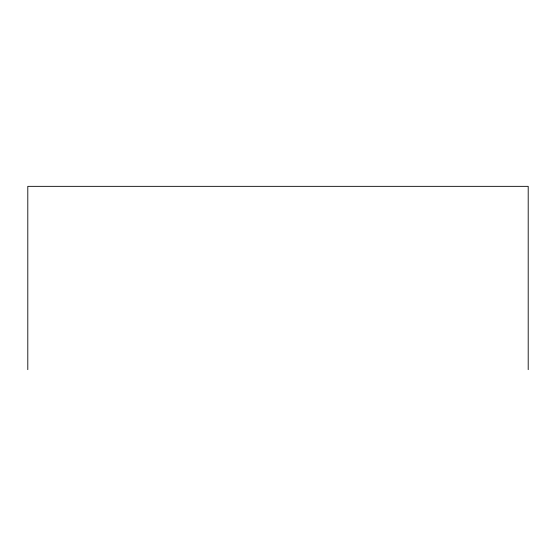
<?xml version="1.0" encoding="UTF-8"?>
<svg xmlns="http://www.w3.org/2000/svg" width="556" height="556" viewBox="0 0 556 556"><rect width="100%" height="100%" fill="white"/><g stroke="black" fill="none" stroke-linecap="round" stroke-linejoin="round"><path stroke-width="0.83" d="M528.2 369.657L528.2 186.343L27.8 186.343L27.8 369.657"/></g></svg>
